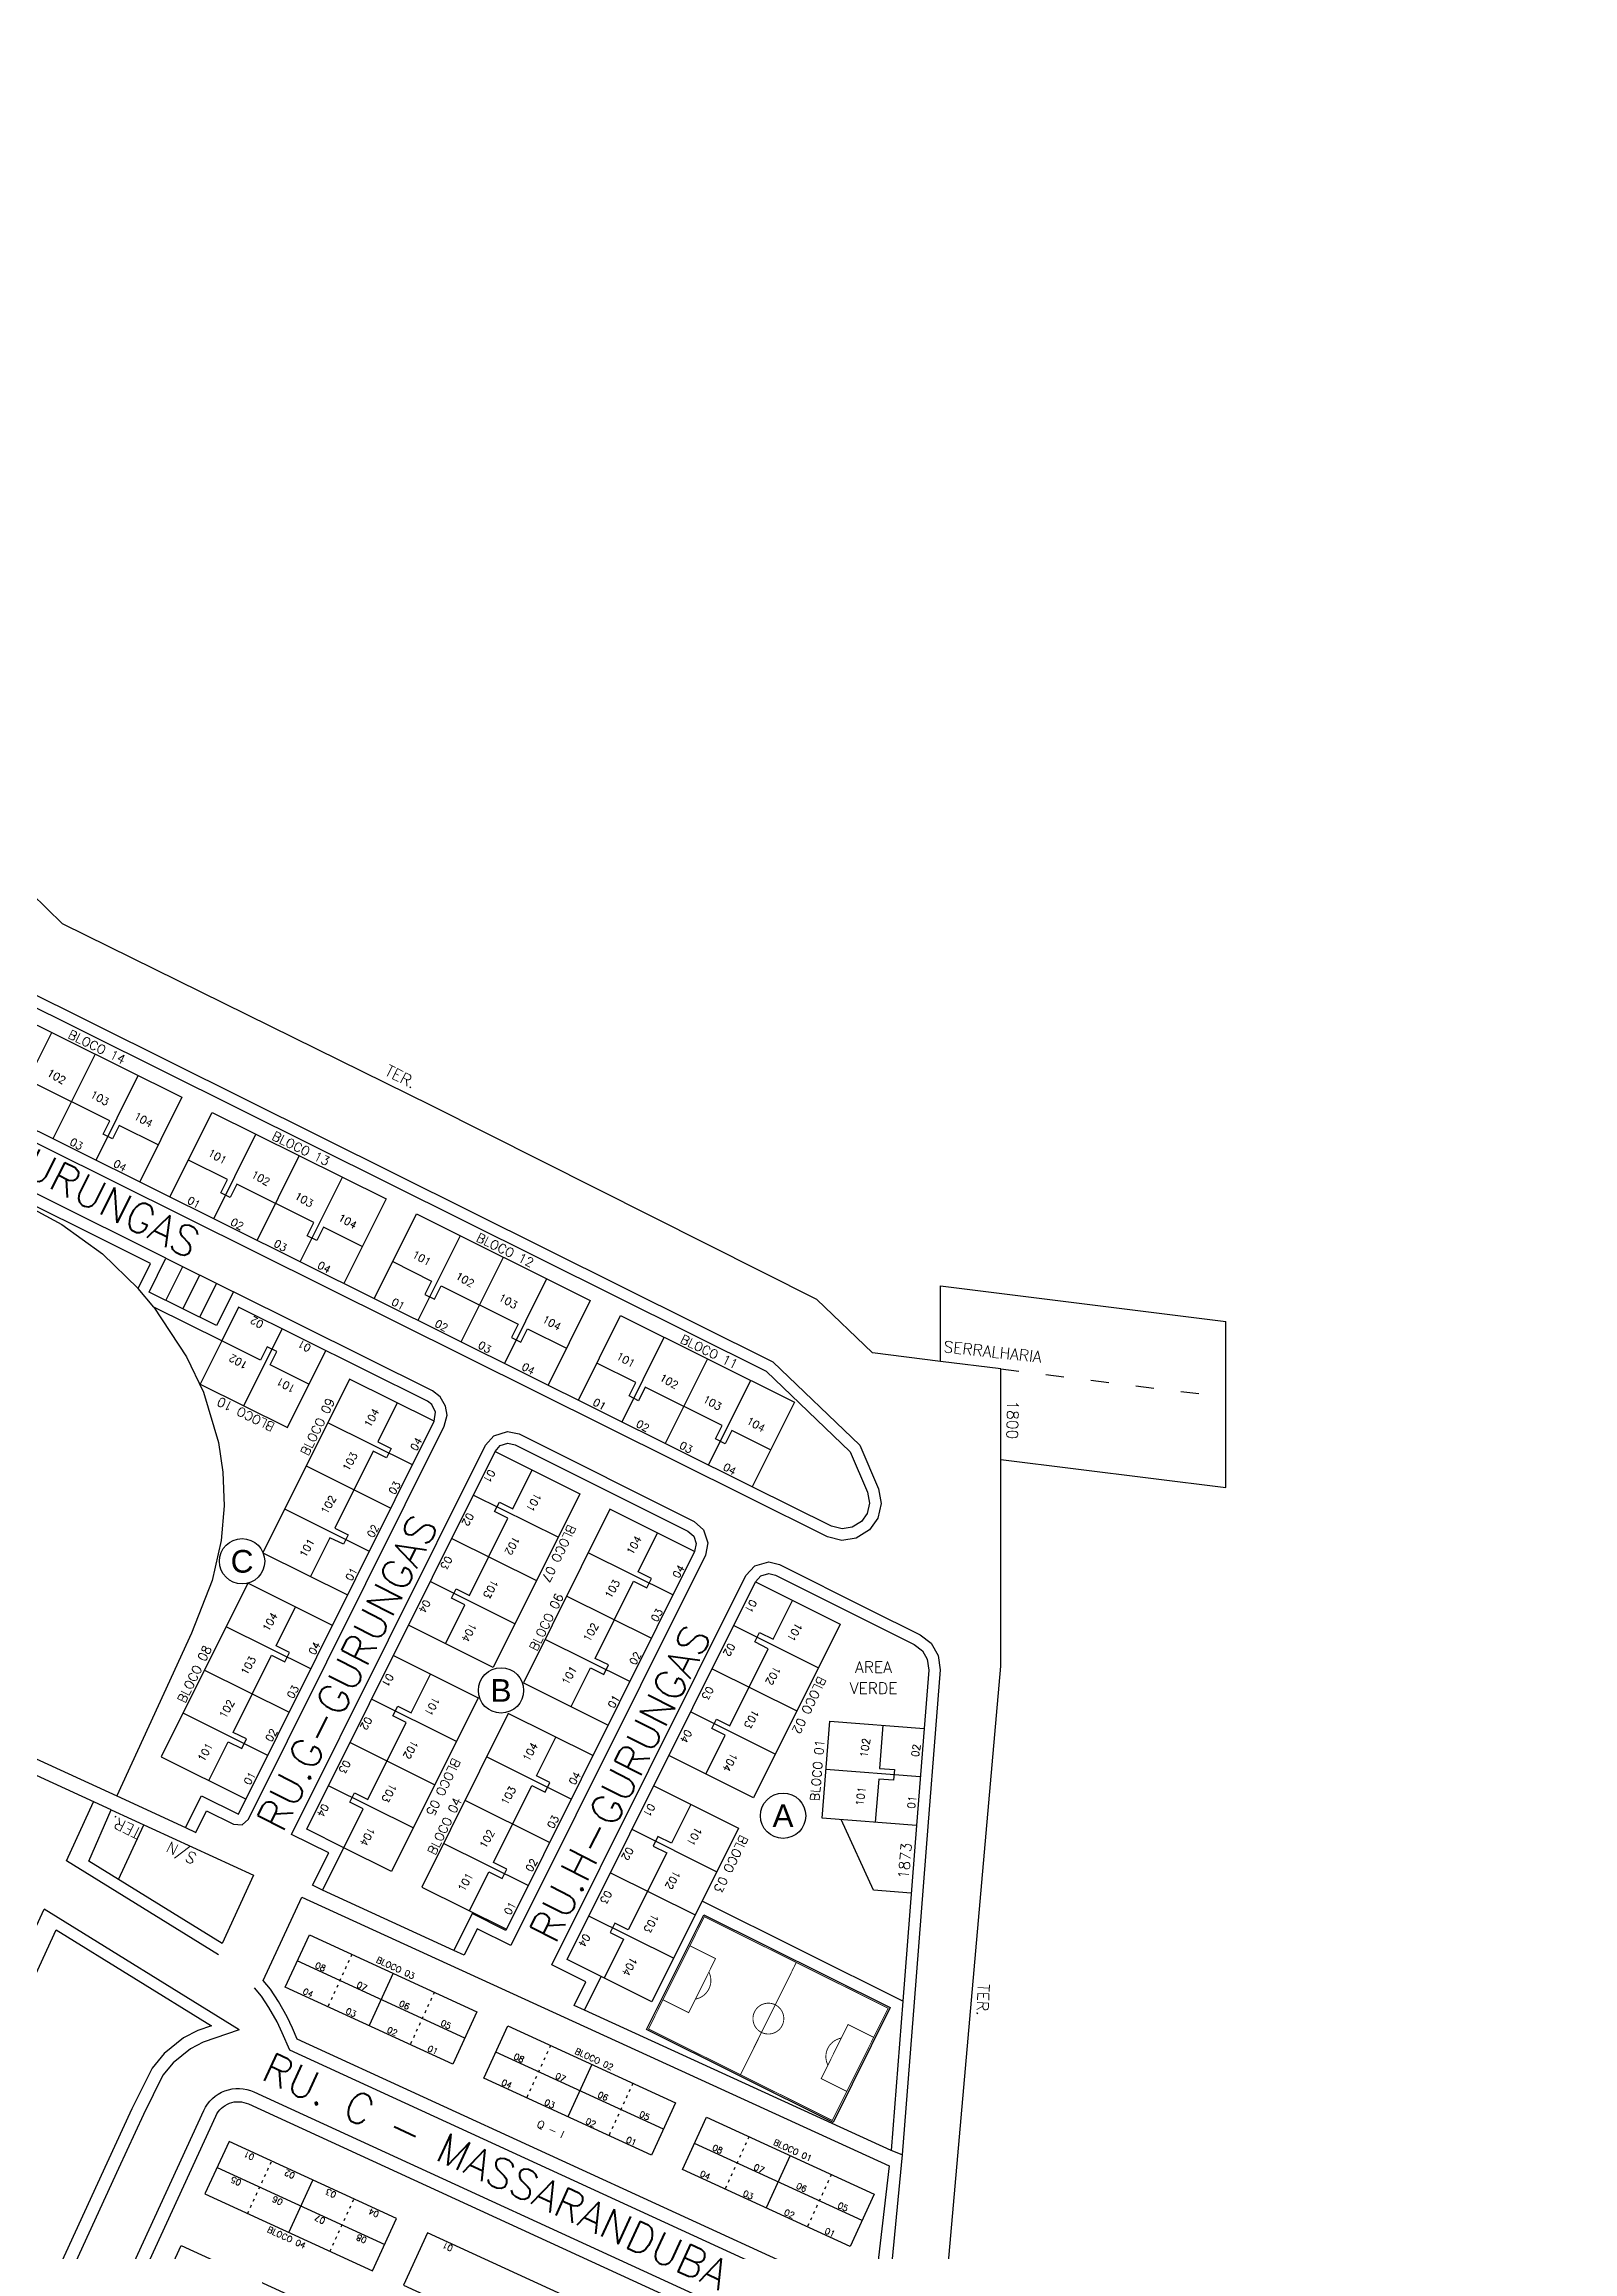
# Model space of a CAD drawing. Extents: x 714896 to 749292, y 8417558 to 8447149.
# Drawn here: x 739250.3 to 739452.7, y 8429594.1 to 8429886.4 of the extents above; entities that cross this region are included whole.
import ezdxf
from ezdxf.enums import TextEntityAlignment as Align

# ---------------------------------------------------------------- set-up
doc = ezdxf.new("R2010")
doc.units = 0
doc.header["$MEASUREMENT"] = 0
doc.linetypes.add('ACAD_ISO03W100', pattern=[30, 12, -18])
for name, color, linetype in [('LOTE', 7, 'CONTINUOUS'), ('NUM-PORTA', 7, 'CONTINUOUS'), ('QUADRA', 6, 'CONTINUOUS'), ('REFERENCIA', 7, 'CONTINUOUS'), ('TEXTO', 7, 'CONTINUOUS'), ('TEXTODERUA', 3, 'CONTINUOUS')]:
    doc.layers.add(name, color=color, linetype=linetype)
doc.styles.add('ARIAL', font='ARIAL.TTF')
doc.styles.add('ROMANS', font='ROMANS.SHX', dxfattribs={"height": 1.5})

msp = doc.modelspace()

# ---------------------------------------------------------------- linework, layer by layer
at = {"layer": 'LOTE', "color": 7}
for p, q in [((739369, 8429722), (739406.77, 8429717.28)), ((739377, 8429699), (739406.77, 8429695.28))]:
    msp.add_line(p, q, dxfattribs=at)
at = {"layer": 'LOTE', "color": 7, "linetype": 'ACAD_ISO03W100', "ltscale": 0.2}
msp.add_line((739377, 8429711), (739406.77, 8429707.28), dxfattribs=at)
at = {"layer": 'LOTE', "color": 7, "elevation": 524.97}
for points in [[(739239.93, 8429747.21), (739245.52, 8429758.43), (739268.53, 8429746.98), (739262.94, 8429735.76)], [(739245.71, 8429744.34), (739251.29, 8429755.55)], [(739265.38, 8429740.67), (739260.24, 8429743.23), (739259.35, 8429741.45), (739258.1, 8429742.08), (739258.98, 8429743.85), (739248.78, 8429748.93), (739247.9, 8429747.16), (739246.64, 8429747.78), (739247.52, 8429749.55), (739242.38, 8429752.11)], [(739257.02, 8429752.7), (739251.44, 8429741.48)], [(739257.17, 8429738.63), (739262.75, 8429749.85)], [(739266.92, 8429733.78), (739272.55, 8429744.97), (739295.56, 8429733.52), (739289.98, 8429722.31)], [(739272.75, 8429730.88), (739278.33, 8429742.1)], [(739292.42, 8429727.21), (739287.27, 8429729.77), (739286.39, 8429728), (739285.14, 8429728.62), (739286.02, 8429730.4), (739275.81, 8429735.48), (739274.93, 8429733.7), (739273.68, 8429734.33), (739274.56, 8429736.1), (739269.41, 8429738.66)], [(739284.06, 8429739.25), (739278.48, 8429728.03)], [(739284.21, 8429725.18), (739289.79, 8429736.4)], [(739294.01, 8429720.3), (739299.59, 8429731.52), (739322.6, 8429720.07), (739317.02, 8429708.85)], [(739305.37, 8429728.64), (739299.78, 8429717.43)], [(739296.45, 8429725.21), (739301.6, 8429722.64), (739300.72, 8429720.87), (739301.97, 8429720.25), (739302.85, 8429722.02), (739313.06, 8429716.94), (739312.18, 8429715.17), (739313.43, 8429714.55), (739314.31, 8429716.32), (739319.46, 8429713.76)], [(739305.51, 8429714.58), (739311.1, 8429725.79)], [(739316.83, 8429722.94), (739311.24, 8429711.72)], [(739276.73, 8429706.12), (739281.81, 8429716.32)], [(739321.05, 8429706.85), (739326.63, 8429718.06), (739349.64, 8429706.61), (739344.06, 8429695.4)], [(739273.81, 8429714.72), (739270.96, 8429708.99), (739282.5, 8429703.24)], [(739285.35, 8429708.97), (739280.21, 8429711.53), (739281.09, 8429713.3), (739279.84, 8429713.93), (739278.95, 8429712.15), (739273.81, 8429714.72)], [(739282.5, 8429703.24), (739287.58, 8429713.45)], [(739326.82, 8429703.97), (739332.4, 8429715.19)], [(739338.13, 8429712.34), (739332.55, 8429701.12)], [(739346.5, 8429700.3), (739341.35, 8429702.86), (739340.47, 8429701.09), (739339.21, 8429701.72), (739340.1, 8429703.49), (739329.89, 8429708.57), (739329.01, 8429706.79), (739327.75, 8429707.42), (739328.64, 8429709.19), (739323.49, 8429711.75)], [(739338.28, 8429698.27), (739343.86, 8429709.49)], [(739306.01, 8429622.39), (739283.81, 8429632.59)], [(739296.51, 8429630.97), (739293.32, 8429624.04)], [(739332.31, 8429610.31), (739310.1, 8429620.51)], [(739322.8, 8429618.9), (739319.62, 8429611.96)], [(739358.6, 8429598.24), (739336.4, 8429608.44)], [(739273.18, 8429605.22), (739295.39, 8429595.03)], [(739349.1, 8429606.83), (739345.91, 8429599.89)], [(739282.69, 8429596.64), (739285.87, 8429603.58)]]:
    msp.add_lwpolyline(points, dxfattribs=at)
at = {"layer": 'LOTE', "elevation": 524.97}
for points in [[(739275.36, 8429721.2), (739275.36, 8429721.2), (739273.13, 8429716.73), (739264.18, 8429721.18), (739266.41, 8429725.66)], [(739266.42, 8429720.07), (739268.64, 8429724.55)], [(739264.83, 8429719.18), (739262.74, 8429721.67)], [(739270.88, 8429723.43), (739268.65, 8429718.96)], [(739270.89, 8429717.84), (739273.12, 8429722.32)], [(739301.94, 8429704.07), (739290.72, 8429709.65), (739279.26, 8429686.65), (739290.48, 8429681.06)], [(739297.03, 8429706.51), (739294.47, 8429701.36), (739296.24, 8429700.48), (739295.62, 8429699.23), (739293.85, 8429700.11), (739288.77, 8429689.9), (739290.54, 8429689.02), (739289.92, 8429687.77), (739288.14, 8429688.65), (739285.58, 8429683.5)], [(739299.06, 8429698.29), (739287.85, 8429703.88)], [(739285, 8429698.15), (739296.21, 8429692.56)], [(739310, 8429700.06), (739321.21, 8429694.47), (739309.75, 8429671.47), (739298.54, 8429677.06)], [(739303.44, 8429674.61), (739306.01, 8429679.76), (739304.23, 8429680.64), (739304.86, 8429681.89), (739306.63, 8429681.01), (739311.71, 8429691.22), (739309.94, 8429692.1), (739310.57, 8429693.35), (739312.34, 8429692.47), (739314.9, 8429697.62)], [(739293.36, 8429686.83), (739282.14, 8429692.42)], [(739318.34, 8429688.7), (739307.12, 8429694.29)], [(739336.43, 8429686.83), (739325.21, 8429692.42), (739313.76, 8429669.41), (739324.97, 8429663.83)], [(739179.92, 8429691.15), (739259.91, 8429654.46)], [(739320.08, 8429666.27), (739322.64, 8429671.41), (739324.41, 8429670.53), (739325.03, 8429671.79), (739323.26, 8429672.67), (739328.34, 8429682.87), (739330.11, 8429681.99), (739330.74, 8429683.24), (739328.96, 8429684.13), (739331.53, 8429689.27)], [(739304.27, 8429688.56), (739315.48, 8429682.97)], [(739333.56, 8429681.06), (739322.34, 8429686.64)], [(739288.47, 8429677.04), (739277.26, 8429682.62), (739265.8, 8429659.62), (739277.02, 8429654.03)], [(739312.63, 8429677.24), (739301.41, 8429682.83)], [(739319.49, 8429680.91), (739330.71, 8429675.33)], [(739344.48, 8429682.8), (739355.69, 8429677.21), (739344.24, 8429654.21), (739333.01, 8429659.79)], [(739337.91, 8429657.35), (739340.48, 8429662.5), (739338.71, 8429663.38), (739339.33, 8429664.63), (739341.1, 8429663.75), (739346.19, 8429673.95), (739344.42, 8429674.84), (739345.04, 8429676.09), (739346.82, 8429675.21), (739349.38, 8429680.35)], [(739272.11, 8429656.47), (739274.67, 8429661.62), (739276.45, 8429660.74), (739277.07, 8429661.99), (739275.3, 8429662.87), (739280.38, 8429673.08), (739282.15, 8429672.2), (739282.78, 8429673.45), (739281, 8429674.33), (739283.57, 8429679.48)], [(739285.6, 8429671.26), (739274.38, 8429676.85)], [(739327.86, 8429669.6), (739316.64, 8429675.18)], [(739352.81, 8429671.43), (739341.6, 8429677.02)], [(739296.54, 8429673.03), (739307.75, 8429667.44), (739296.29, 8429644.44), (739289.98, 8429647.58)], [(739271.53, 8429671.12), (739282.74, 8429665.53)], [(739289.98, 8429647.58), (739292.54, 8429652.73), (739290.77, 8429653.61), (739291.4, 8429654.86), (739293.17, 8429653.98), (739298.25, 8429664.18), (739296.48, 8429665.07), (739297.11, 8429666.32), (739298.88, 8429665.44), (739301.44, 8429670.58)], [(739338.74, 8429671.3), (739349.96, 8429665.71)], [(739304.88, 8429661.67), (739293.66, 8429667.26)], [(739347.1, 8429659.98), (739335.89, 8429665.57)], [(739279.89, 8429659.8), (739268.68, 8429665.39)], [(739322.97, 8429659.8), (739311.75, 8429665.38), (739300.29, 8429642.38), (739311.51, 8429636.8)], [(739365.82, 8429650.53), (739353.33, 8429651.51), (739354.34, 8429664.37), (739366.83, 8429663.39)], [(739361.37, 8429663.82), (739360.92, 8429658.09), (739362.89, 8429657.93), (739362.78, 8429656.54), (739360.81, 8429656.69), (739360.36, 8429650.96)], [(739290.81, 8429661.53), (739302.02, 8429655.94)], [(739306.6, 8429639.24), (739309.17, 8429644.39), (739310.94, 8429643.5), (739311.56, 8429644.76), (739309.79, 8429645.64), (739314.87, 8429655.84), (739316.65, 8429654.96), (739317.27, 8429656.21), (739315.5, 8429657.1), (739318.06, 8429662.24)], [(739320.09, 8429654.03), (739308.88, 8429659.61)], [(739366.32, 8429656.96), (739353.83, 8429657.94)], [(739299.17, 8429650.21), (739287.95, 8429655.8)], [(739306.02, 8429653.89), (739317.24, 8429648.3)], [(739331.01, 8429655.77), (739342.23, 8429650.18), (739330.76, 8429627.18), (739324.05, 8429630.52)], [(739335.92, 8429653.32), (739333.35, 8429648.18), (739331.58, 8429649.06), (739330.96, 8429647.81), (739332.73, 8429646.92), (739327.64, 8429636.72), (739325.87, 8429637.61), (739325.25, 8429636.35), (739327.02, 8429635.47), (739324.45, 8429630.32)], [(739360.13, 8429641.95), (739355.85, 8429651.31)], [(739314.39, 8429642.57), (739303.17, 8429648.16)], [(739339.35, 8429644.41), (739328.14, 8429650)], [(739325.28, 8429644.27), (739336.49, 8429638.68)], [(739364, 8429627.27), (739337.41, 8429640.51)], [(739365.12, 8429641.56), (739360.13, 8429641.95)], [(739333.64, 8429632.95), (739322.43, 8429638.54)]]:
    msp.add_lwpolyline(points, dxfattribs=at)
at = {"layer": 'LOTE', "color": 7}
for points in [[(739369, 8429712), (739369, 8429722)], [(739406.77, 8429695.28), (739406.77, 8429717.28)]]:
    msp.add_lwpolyline(points, dxfattribs=at)
at = {"layer": 'LOTE', "color": 7, "ltscale": 0.2, "elevation": 524.97}
msp.add_lwpolyline([(739260.14, 8429643.36), (739263.48, 8429650.63)], dxfattribs=at)
at = {"layer": 'LOTE', "color": 7, "elevation": 524.97}
for points in [[(739282.22, 8429629.13), (739285.41, 8429636.07), (739307.61, 8429625.87), (739304.43, 8429618.94)], [(739308.51, 8429617.06), (739311.7, 8429624), (739333.91, 8429613.8), (739330.72, 8429606.86)], [(739334.81, 8429604.98), (739338, 8429611.92), (739360.2, 8429601.73), (739357.02, 8429594.79)], [(739293.79, 8429591.54), (739296.97, 8429598.48), (739274.77, 8429608.68), (739271.58, 8429601.74)], [(739320.08, 8429579.47), (739323.27, 8429586.41), (739301.06, 8429596.6), (739297.88, 8429589.66)], [(739265.25, 8429587.96), (739268.44, 8429594.89), (739290.64, 8429584.7), (739287.46, 8429577.76)]]:
    msp.add_lwpolyline(points, close=True, dxfattribs=at)
at = {"layer": 'LOTE', "color": 7, "linetype": 'ACAD_ISO03W100', "ltscale": 0.03, "elevation": 524.97}
for points in [[(739291.05, 8429633.48), (739287.87, 8429626.54)], [(739301.96, 8429628.47), (739298.77, 8429621.53)], [(739317.35, 8429621.4), (739314.16, 8429614.46)], [(739328.25, 8429616.4), (739325.07, 8429609.46)], [(739343.64, 8429609.33), (739340.46, 8429602.39)], [(739277.23, 8429599.14), (739280.42, 8429606.08)], [(739354.55, 8429604.32), (739351.36, 8429597.38)], [(739288.14, 8429594.13), (739291.32, 8429601.07)]]:
    msp.add_lwpolyline(points, dxfattribs=at)
at = {"layer": 'QUADRA'}
msp.add_lwpolyline([(739452.74, 8429237.81), (739423.58, 8429300.7), (739410.63, 8429335.36), (739361.13, 8429491.18), (739377, 8429671.62), (739377, 8429699), (739377, 8429711), (739369, 8429712), (739360, 8429713.13), (739352.63, 8429720.2), (739301.65, 8429745.85), (739252.71, 8429769.94), (739231.92, 8429790.25), (739195.27, 8429886.44)], dxfattribs=at)
at = {"layer": 'QUADRA', "elevation": 524.97}
for points in [[(739245.98, 8429760.43), (739345.92, 8429710.7), (739357.05, 8429700.01), (739359.32, 8429694.68), (739359.6, 8429693.21), (739359.29, 8429691.87), (739358.54, 8429690.8), (739357.29, 8429690.02), (739355.98, 8429689.81), (739354.54, 8429690.18), (739344.06, 8429695.4), (739204.76, 8429764.71)], [(739247.31, 8429732.99), (739252.64, 8429730.13), (739258.01, 8429726.24), (739262.74, 8429721.67), (739264.39, 8429724.98), (739217.36, 8429748.39)]]:
    msp.add_lwpolyline(points, dxfattribs=at)
for points in [[(739259.91, 8429654.46), (739269.02, 8429650.28), (739269.02, 8429650.28), (739271.11, 8429654.48), (739276.02, 8429652.04), (739301.94, 8429704.07), (739302.12, 8429705.28), (739301.64, 8429706.29), (739301.04, 8429706.75), (739276.03, 8429719.19), (739273.81, 8429714.72), (739264.83, 8429719.18), (739264.83, 8429719.18), (739269.14, 8429712.61), (739271.41, 8429707.9), (739273.39, 8429701.24), (739273.96, 8429697.32), (739274.11, 8429692.87), (739273.72, 8429688.29), (739272.55, 8429682.99), (739269.8, 8429676.02), (739266.12, 8429668), (739259.91, 8429654.46)], [(739285.08, 8429650.03), (739310, 8429700.06), (739310.68, 8429700.84), (739311.71, 8429701.17), (739312.68, 8429700.96), (739335.54, 8429689.51), (739336.31, 8429688.83), (739336.64, 8429687.86), (739336.43, 8429686.83), (739311.43, 8429636.64), (739306.95, 8429638.86), (739304.53, 8429633.99), (739287.17, 8429641.95), (739289.98, 8429647.58)], [(739319.55, 8429632.77), (739344.48, 8429682.8), (739345.21, 8429683.61), (739346.28, 8429683.91), (739347.16, 8429683.69), (739358.81, 8429677.86), (739365.51, 8429674.51), (739366.59, 8429673.67), (739367.24, 8429672.55), (739367.43, 8429671.11), (739366.83, 8429663.39), (739365.82, 8429650.53), (739364, 8429627.27), (739362.45, 8429607.49), (739321.83, 8429626.06), (739324.05, 8429630.52), (739319.55, 8429632.77)], [(739273.86, 8429634.89), (739256.19, 8429645.81), (739259.17, 8429652.59), (739278.03, 8429643.97), (739273.86, 8429634.89)], [(739279.31, 8429629.99), (739284.39, 8429641.05), (739362.21, 8429605.47), (739358.73, 8429575.49), (739358.44, 8429575.5), (739358.65, 8429577.75), (739358.7, 8429579.53), (739358.43, 8429581.77), (739357.83, 8429583.88), (739356.67, 8429586.23), (739355.35, 8429588.03), (739354.08, 8429589.32), (739352.05, 8429590.81), (739350.7, 8429591.53), (739283.81, 8429622.24), (739283.16, 8429623.69), (739282.49, 8429625.2), (739281.34, 8429627.24), (739280.26, 8429628.84)]]:
    msp.add_lwpolyline(points, close=True, dxfattribs=at)
msp.add_lwpolyline([(739272.43, 8429624.01), (739270.65, 8429623.39), (739268.74, 8429622.4), (739266.17, 8429620.34), (739264.57, 8429618.39), (739261.9, 8429613.02), (739258.6, 8429605.83), (739140.59, 8429348.81, 0.414214), (739147.34, 8429330.58), (739145.26, 8429331.76), (739130.2, 8429342.94), (739125.99, 8429362.56), (739162.2, 8429441.41), (739210.81, 8429547.27), (739251.88, 8429636.71)], format="xyb", close=True, dxfattribs=at)
at = {"layer": 'QUADRA', "color": 6, "elevation": 524.97}
msp.add_lwpolyline([(739348.2, 8429578.73), (739345.48, 8429549.72, -0.516733), (739340.88, 8429547.07), (739263.14, 8429582.76, -0.414214), (739261.55, 8429587.07), (739273.02, 8429612.06, -0.414214), (739277.33, 8429613.66), (739346.32, 8429581.98, -0.318623)], format="xyb", close=True, dxfattribs=at)
at = {"layer": 'REFERENCIA', "color": 24, "elevation": 524.97}
for points in [[(739246.86, 8429761.67), (739346.79, 8429711.94), (739358.31, 8429700.88), (739360.77, 8429695.12), (739361.13, 8429693.18), (739360.69, 8429691.25), (739359.6, 8429689.69), (739357.83, 8429688.58), (739355.91, 8429688.28), (739354.02, 8429688.76), (739343.39, 8429694.05), (739203.99, 8429763.42)], [(739266.41, 8429725.66), (739217.56, 8429749.97), (739214.91, 8429750.78), (739211.98, 8429750.67), (739169.74, 8429741.56), (739168.52, 8429741.04), (739167.58, 8429740.1), (739167.03, 8429738.76), (739167.06, 8429737.38), (739170.33, 8429722.48), (739170.88, 8429721.23), (739173.36, 8429718.65), (739174.59, 8429716.39), (739175.17, 8429713.89), (739175.02, 8429711.16), (739174.34, 8429709.06), (739168.53, 8429696.37), (739169.89, 8429695.74)], [(739266.41, 8429725.66), (739275.36, 8429721.2)], [(739269.02, 8429650.28), (739270.37, 8429649.61), (739271.79, 8429652.47), (739275.35, 8429650.69), (739276.53, 8429650.62), (739277.36, 8429651.37), (739303.28, 8429703.4), (739303.65, 8429704.86), (739303.46, 8429706.08), (739302.74, 8429707.31), (739301.71, 8429708.09), (739275.36, 8429721.2)], [(739287.17, 8429641.95), (739285.83, 8429642.62), (739287.97, 8429646.91), (739283.06, 8429649.35), (739308.74, 8429700.91), (739309.83, 8429702.14), (739311.63, 8429702.72), (739313.18, 8429702.38), (739336.39, 8429690.77), (739337.61, 8429689.68), (739338.19, 8429687.95), (739337.86, 8429686.34), (739312.1, 8429634.63), (739307.63, 8429636.85), (739305.89, 8429633.37), (739304.53, 8429633.99)], [(739259.17, 8429652.59), (739169.55, 8429693.8), (739168.85, 8429694.34), (739168.41, 8429695.28), (739168.53, 8429696.37)], [(739321.83, 8429626.06), (739320.46, 8429626.68), (739322.04, 8429629.85), (739317.54, 8429632.09), (739343.23, 8429683.65), (739344.4, 8429684.93), (739346.25, 8429685.46), (739347.68, 8429685.11), (739359.48, 8429679.2), (739366.31, 8429675.78), (739367.74, 8429674.67), (739368.69, 8429673.04), (739368.94, 8429671.15), (739368.32, 8429663.27), (739367.31, 8429650.41), (739365.49, 8429627.15), (739363.91, 8429606.92), (739362.45, 8429607.49)], [(739253.24, 8429645.87), (739256.83, 8429653.66)], [(739273.39, 8429633.41), (739253.24, 8429645.87)], [(739113.71, 8429333.8), (739113.15, 8429337.41), (739113.29, 8429340.04), (739114.5, 8429344.16), (739208.71, 8429549.21), (739250.29, 8429639.46)], [(739276.13, 8429623.49), (739250.29, 8429639.46)], [(739363.91, 8429606.92), (739363.91, 8429606.92), (739352.67, 8429489.89), (739400.56, 8429338.12), (739402.66, 8429332.38), (739403.89, 8429329.58)]]:
    msp.add_lwpolyline(points, dxfattribs=at)
at = {"layer": 'REFERENCIA', "color": 3, "elevation": 524.97}
msp.add_lwpolyline([(739354.76, 8429611.2), (739330.06, 8429623.5), (739337.63, 8429638.72), (739362.34, 8429626.42)], close=True, dxfattribs=at)
at = {"layer": 'REFERENCIA', "color": 3, "const_width": 0.117, "elevation": 524.97}
msp.add_lwpolyline([(739354.67, 8429611.47), (739330.32, 8429623.59), (739337.72, 8429638.45), (739362.07, 8429626.33)], close=True, dxfattribs=at)
for points in [[(739335.81, 8429634.6), (739339.21, 8429632.91), (739335.64, 8429625.74), (739332.24, 8429627.44)], [(739342.5, 8429617.53), (739349.9, 8429632.39)], [(739342.86, 8429618.24), (739349.54, 8429631.67)], [(739360.16, 8429622.48), (739356.75, 8429624.17), (739353.19, 8429617.01), (739356.59, 8429615.32)]]:
    msp.add_lwpolyline(points, dxfattribs=at)
for points in [[(739338.32, 8429631.12, -0.5), (739336.53, 8429627.54)], [(739347.11, 8429626.79, 1), (739345.29, 8429623.13, 1)], [(739345.29, 8429623.13, 1), (739347.11, 8429626.79, 1)], [(739355.86, 8429622.38, 0.5), (739354.08, 8429618.8)]]:
    msp.add_lwpolyline(points, format="xyb", dxfattribs=at)
at = {"layer": 'REFERENCIA', "color": 24, "elevation": 524.97}
for points in [[(739356.91, 8429577.91, 0.318623), (739349.97, 8429589.94), (739282.83, 8429620.76), (739281.79, 8429623.07), (739281.14, 8429624.52), (739280.06, 8429626.45), (739279.05, 8429627.94), (739278.15, 8429629.05)], [(739276.13, 8429623.49), (739271.33, 8429621.83), (739269.67, 8429620.97), (739267.37, 8429619.12), (739266.01, 8429617.46), (739263.44, 8429612.28), (739260.15, 8429605.12), (739142.18, 8429348.08, 0.414214), (739148.07, 8429332.17), (739291.62, 8429266.25)]]:
    msp.add_lwpolyline(points, format="xyb", dxfattribs=at)
msp.add_lwpolyline([(739340.15, 8429545.48), (739262.41, 8429581.17, -0.414214), (739259.95, 8429587.8), (739271.43, 8429612.79, -0.414214), (739278.06, 8429615.25), (739347.05, 8429583.57, -0.318623), (739349.94, 8429578.56), (739347.22, 8429549.55, -0.516733)], format="xyb", close=True, dxfattribs=at)
at = {"layer": 'TEXTO', "color": 7, "extrusion": (1.00846e-06, 5.17465e-07, 1)}
for centre in [(739276.5, 8429685.52, 530.08), (739310.79, 8429668.42, 530.08)]:
    msp.add_circle(centre, 3, dxfattribs=at)
at = {"layer": 'TEXTO', "extrusion": (1.00846e-06, 5.17465e-07, 1)}
msp.add_circle((739348.14, 8429651.82, 530.08), 3, dxfattribs=at)

# ---------------------------------------------------------------- texts
at = {"layer": 'NUM-PORTA', "color": 6, "style": 'ROMANS'}
for s, height, rotation, p in [('102', 1, 330.6457, (739250.56, 8429749.91, -19.97)), ('104', 1, 330.6457, (739262.07, 8429744.19, -19.97)), ('102', 1, 330.6457, (739277.6, 8429736.46, -19.97)), ('104', 1, 330.6457, (739289.11, 8429730.74, -19.97)), ('102', 1, 330.6457, (739304.64, 8429723.01, -19.97)), ('104', 1, 330.6457, (739316.14, 8429717.28, -19.97)), ('102', 1, 150.693, (739277.38, 8429711.77, -544.94)), ('102', 1, 330.6457, (739331.68, 8429709.55, -19.97)), ('104', 1, 60.6457, (739293.47, 8429703.15, -544.94)), ('104', 1, 330.6457, (739343.18, 8429703.83, -19.97)), ('102', 1, 60.6457, (739287.75, 8429691.64, -544.94)), ('102', 1, 240.6457, (739312.48, 8429688.96, -544.94)), ('104', 1, 60.6457, (739328.21, 8429686.28, -544.94)), ('104', 1, 60.6457, (739280, 8429676.12, -544.94)), ('102', 1, 60.6457, (739322.49, 8429674.77, -544.94)), ('104', 1, 240.6457, (739306.76, 8429677.46, -544.94)), ('102', 1, 240.6457, (739347.03, 8429671.72, -544.94)), ('102', 1, 60.6457, (739274.28, 8429664.61, -544.94)), ('102', 1, 240.6457, (739299.03, 8429661.93, -544.94)), ('104', 1, 60.6457, (739314.46, 8429658.9, -19.97)), ('104', 1, 240.6457, (739341.32, 8429660.27, -544.94)), ('102', 1, 82.03, (739359.32, 8429659.48, -544.94)), ('104', 1, 240.6457, (739293.3, 8429650.43, -544.94)), ('102', 1, 60.6457, (739308.74, 8429647.4, -19.97)), ('102', 1, 240.6457, (739333.74, 8429644.67, -544.94)), ('08', 0.8, 335.1927, (739286.09, 8429631.75, 485.69)), ('104', 1, 240.6457, (739328.03, 8429633.22, -544.94)), ('06', 0.8, 335.1927, (739297.21, 8429626.68, 485.69)), ('08', 0.8, 335.1927, (739312.39, 8429619.67, 485.69)), ('06', 0.8, 335.1927, (739323.51, 8429614.6, 485.69)), ('08', 0.8, 335.1927, (739338.68, 8429607.6, 485.69)), ('06', 0.8, 155.1927, (739281.98, 8429600.93, 485.69)), ('06', 0.8, 335.1927, (739349.8, 8429602.53, 485.69)), ('08', 0.8, 155.1927, (739293.1, 8429595.87, 485.69))]:
    msp.add_text(s, height=height, rotation=rotation, dxfattribs=at).set_placement(p)
at = {"layer": 'NUM-PORTA', "color": 5, "style": 'ROMANS'}
for s, height, rotation, p in [('103', 1, 330.6457, (739256.29, 8429747.06, -19.97)), ('101', 1, 330.6457, (739271.87, 8429739.31, -19.97)), ('103', 1, 330.6457, (739283.33, 8429733.61, -19.97)), ('101', 1, 330.6457, (739298.91, 8429725.86, -19.97)), ('103', 1, 330.6457, (739310.37, 8429720.15, -19.97)), ('101', 1, 330.6457, (739325.95, 8429712.4, -19.97)), ('101', 1, 150.693, (739283.68, 8429708.64, -544.94)), ('103', 1, 330.6457, (739337.41, 8429706.7, -19.97)), ('103', 1, 60.6457, (739290.6, 8429697.37, -544.94)), ('101', 1, 240.6457, (739315.34, 8429694.69, -544.94)), ('101', 1, 60.6457, (739284.9, 8429685.91, -544.94)), ('103', 1, 240.6457, (739309.63, 8429683.23, -544.94)), ('103', 1, 60.6457, (739325.34, 8429680.5, -544.94)), ('101', 1, 240.6457, (739349.91, 8429677.5, -544.94)), ('103', 1, 60.6457, (739277.13, 8429670.34, -544.94)), ('101', 1, 60.6457, (739319.64, 8429669.04, -544.94)), ('101', 1, 240.6457, (739301.88, 8429667.66, -544.94)), ('103', 1, 240.6457, (739344.18, 8429665.99, -544.94)), ('101', 1, 60.6457, (739271.43, 8429658.88, -544.94)), ('103', 1, 240.6457, (739296.18, 8429656.2, -544.94)), ('103', 1, 60.6457, (739311.59, 8429653.12, -19.97)), ('101', 1, 82.03, (739358.74, 8429653.05, -544.94)), ('101', 1, 240.6457, (739336.61, 8429650.44, -544.94)), ('101', 1, 60.6457, (739305.89, 8429641.67, -19.97)), ('103', 1, 240.6457, (739330.88, 8429638.95, -544.94)), ('07', 0.8, 335.1927, (739291.59, 8429629.17, 466.6)), ('05', 0.8, 335.1927, (739302.71, 8429624.11, 466.6)), ('07', 0.8, 335.1927, (739317.89, 8429617.1, 466.6)), ('05', 0.8, 335.1927, (739329.01, 8429612.03, 466.6)), ('07', 0.8, 335.1927, (739344.18, 8429605.03, 466.6)), ('05', 0.8, 155.1927, (739276.48, 8429603.51, 466.6)), ('07', 0.8, 155.1927, (739287.6, 8429598.44, 466.6)), ('05', 0.8, 335.1927, (739355.3, 8429599.96, 466.6))]:
    msp.add_text(s, height=height, rotation=rotation, dxfattribs=at).set_placement(p)
at = {"layer": 'NUM-PORTA', "color": 2, "style": 'ROMANS'}
for s, height, rotation, p in [('03', 1, 330.6457, (739253.57, 8429740.77, -19.97)), ('01', 1, 330.6457, (739269.14, 8429733.02, -19.97)), ('03', 1, 330.6457, (739280.6, 8429727.32, -19.97)), ('01', 1, 330.6457, (739296.18, 8429719.57, -19.97)), ('01', 1, 150.693, (739285.74, 8429714.05, -544.94)), ('03', 1, 330.6457, (739307.64, 8429713.86, -19.97)), ('01', 1, 330.6457, (739322.85, 8429706.3, -19.97)), ('03', 1, 330.6457, (739334.31, 8429700.59, -19.97)), ('03', 1, 60.6457, (739296.71, 8429694.27, -544.94)), ('01', 1, 240.6457, (739309.23, 8429697.79, -544.94)), ('03', 1, 240.6457, (739303.53, 8429686.33, -544.94)), ('01', 1, 60.6457, (739291, 8429682.82, -544.94)), ('01', 1, 240.6457, (739343.87, 8429680.57, -544.94)), ('03', 1, 60.6457, (739331.45, 8429677.41, -544.94)), ('03', 1, 60.6457, (739283.24, 8429667.24, -544.94)), ('01', 1, 240.6457, (739295.77, 8429670.76, -544.94)), ('03', 1, 240.6457, (739338.14, 8429669.07, -544.94)), ('01', 1, 60.6457, (739325.74, 8429665.95, -544.94)), ('01', 1, 60.6457, (739277.53, 8429655.79, -544.94)), ('03', 1, 240.6457, (739290.07, 8429659.3, -544.94)), ('01', 1, 82.03, (739365.58, 8429652.7, -544.94)), ('03', 1, 60.6457, (739317.7, 8429650.03, -19.97)), ('01', 1, 240.6457, (739330.41, 8429653.54, -544.94)), ('01', 1, 60.6457, (739312, 8429638.57, -19.97)), ('03', 1, 240.6457, (739324.68, 8429642.04, -544.94)), ('03', 0.8, 335.1927, (739290.15, 8429625.69, 485.69)), ('01', 0.8, 335.1927, (739300.97, 8429620.72, 485.69)), ('03', 0.8, 335.1927, (739316.45, 8429613.61, 485.69)), ('01', 0.8, 155.1927, (739278.22, 8429606.89, 485.69)), ('01', 0.8, 335.1927, (739327.27, 8429608.65, 485.69)), ('03', 0.8, 155.1927, (739289.06, 8429601.9, 485.69)), ('03', 0.8, 335.1927, (739342.74, 8429601.54, 485.69)), ('01', 0.8, 335.1927, (739353.56, 8429596.57, 485.69)), ('01', 0.8, 155.1927, (739304.52, 8429594.82, 485.69))]:
    msp.add_text(s, height=height, rotation=rotation, dxfattribs=at).set_placement(p)
at = {"layer": 'NUM-PORTA', "color": 3, "style": 'ROMANS'}
for s, height, rotation, p in [('04', 1, 330.6457, (739259.34, 8429737.9, -19.97)), ('02', 1, 330.6457, (739274.87, 8429730.17, -19.97)), ('04', 1, 330.6457, (739286.38, 8429724.44, -19.97)), ('02', 1, 150.693, (739279.44, 8429717.19, -544.94)), ('02', 1, 330.6457, (739301.91, 8429716.72, -19.97)), ('04', 1, 330.6457, (739313.42, 8429710.99, -19.97)), ('02', 1, 330.6457, (739328.58, 8429703.44, -19.97)), ('04', 1, 60.6457, (739299.58, 8429700.05, -544.94)), ('04', 1, 330.6457, (739340.09, 8429697.72, -19.97)), ('02', 1, 60.6457, (739293.85, 8429688.54, -544.94)), ('02', 1, 240.6457, (739306.38, 8429692.06, -544.94)), ('04', 1, 60.6457, (739334.32, 8429683.18, -544.94)), ('04', 1, 240.6457, (739300.65, 8429680.55, -544.94)), ('04', 1, 60.6457, (739286.11, 8429673.02, -544.94)), ('02', 1, 240.6457, (739340.99, 8429674.8, -544.94)), ('02', 1, 60.6457, (739328.59, 8429671.68, -544.94)), ('02', 1, 60.6457, (739280.39, 8429661.51, -544.94)), ('02', 1, 240.6457, (739292.92, 8429665.03, -544.94)), ('04', 1, 240.6457, (739335.28, 8429663.34, -544.94)), ('02', 1, 82.03, (739366.11, 8429659.55, -544.94)), ('04', 1, 60.6457, (739320.57, 8429655.8, -19.97)), ('04', 1, 240.6457, (739287.19, 8429653.52, -544.94)), ('02', 1, 60.6457, (739314.85, 8429644.3, -19.97)), ('02', 1, 240.6457, (739327.53, 8429647.77, -544.94)), ('04', 1, 240.6457, (739321.82, 8429636.31, -544.94)), ('04', 0.8, 335.1927, (739284.46, 8429628.3, 485.69)), ('02', 0.8, 335.1927, (739295.61, 8429623.19, 485.69)), ('04', 0.8, 335.1927, (739310.76, 8429616.23, 485.69)), ('02', 0.8, 335.1927, (739321.9, 8429611.11, 485.69)), ('02', 0.8, 155.1927, (739283.59, 8429604.43, 485.69)), ('04', 0.8, 335.1927, (739337.05, 8429604.15, 485.69)), ('04', 0.8, 155.1927, (739294.73, 8429599.31, 485.69)), ('02', 0.8, 335.1927, (739348.2, 8429599.04, 485.69))]:
    msp.add_text(s, height=height, rotation=rotation, dxfattribs=at).set_placement(p)
at = {"layer": 'NUM-PORTA', "color": 7, "style": 'ROMANS'}
for s, height, rotation, p in [('SERRALHARIA', 1.5, 353.7985, (739369.34, 8429713.23, -551.77)), ('1800', 1.5, 268.6852, (739377.85, 8429706.84, -551.77)), ('S/N', 1.5, 153.8069, (739270.64, 8429646.68, 513.94)), ('1873', 1.4, 84.8058, (739364.76, 8429643.39, 949.9))]:
    msp.add_text(s, height=height, rotation=rotation, dxfattribs=at).set_placement(p)
at = {"layer": 'TEXTO', "style": 'ROMANS'}
for s, height, rotation, p in [('BLOCO 14', 1.2, 334.0826, (739253.33, 8429754.88, 1010.66)), ('BLOCO 13', 1.2, 334.0826, (739280.36, 8429741.43, 1010.66)), ('BLOCO 12', 1.2, 334.0826, (739307.4, 8429727.98, 1010.66)), ('BLOCO 11', 1.2, 334.0826, (739334.44, 8429714.52, 1010.66)), ('BLOCO 10', 1.2, 154.0826, (739280.93, 8429703.74, 485.69)), ('BLOCO 09', 1.2, 64.0826, (739285.26, 8429699.4, 485.69)), ('BLOCO 07', 1.2, 244.0826, (739319.7, 8429690.51, 485.69)), ('BLOCO 06', 1.2, 64.0826, (739315.55, 8429673.54, 485.69)), ('BLOCO 08', 1.2, 64.0826, (739268.95, 8429666.64, 485.69)), ('BLOCO 02', 1.2, 244.0826, (739352.84, 8429670.41, 485.69)), ('BLOCO 01', 1.2, 85.0999, (739352.92, 8429653.72, 485.69)), ('BLOCO 05', 1.2, 244.0826, (739304.4, 8429659.57, 485.69)), ('BLOCO 04', 1.2, 64.0826, (739302.08, 8429646.52, 485.69)), ('BLOCO 03', 1.2, 244.0826, (739342.5, 8429649.4, 485.69)), ('BLOCO 03', 0.8, 335.1927, (739294.19, 8429632.45, 485.69)), ('BLOCO 02', 0.8, 335.1927, (739320.49, 8429620.37, 485.69)), ('Q - I', 1, 335.1927, (739315.43, 8429610.66, 485.69)), ('BLOCO 01', 0.8, 335.1927, (739346.78, 8429608.3, 485.69)), ('BLOCO 04', 0.8, 335.1927, (739279.75, 8429596.74, 485.69))]:
    msp.add_text(s, height=height, rotation=rotation, dxfattribs=at).set_placement(p)
at = {"layer": 'TEXTO', "color": 7, "style": 'ROMANS'}
for rotation, p in [(332.6872, (739295.27, 8429750.02, -551.77)), (153.8069, (739263.28, 8429650.04, 513.94)), (267.2428, (739373.98, 8429629.58, -551.77))]:
    msp.add_text('TER.', height=1.5, rotation=rotation, dxfattribs=at).set_placement(p)
at = {"layer": 'TEXTO', "color": 7, "extrusion": (1.00846e-06, 5.17465e-07, 1), "style": 'ARIAL'}
for s, p in [('C', (739276.5, 8429685.52)), ('B', (739310.79, 8429668.42))]:
    msp.add_text(s, height=3, dxfattribs=at).set_placement(p, align=Align.MIDDLE)
at = {"layer": 'TEXTO', "style": 'ROMANS'}
for s, p in [('AREA', (739357.68, 8429670.74, 485.69)), ('VERDE', (739356.98, 8429667.95, 485.69))]:
    msp.add_text(s, height=1.5, dxfattribs=at).set_placement(p)
at = {"layer": 'TEXTO', "extrusion": (1.00846e-06, 5.17465e-07, 1), "style": 'ARIAL'}
msp.add_text('A', height=3, dxfattribs=at).set_placement((739348.14, 8429651.82), align=Align.MIDDLE)
at = {"layer": 'TEXTODERUA', "style": 'ROMANS'}
for s, rotation, p in [('RU. B - GURUNGAS', 333.1006, (739221.39, 8429749.91)), ('RU.G-GURUNGAS', 63.1006, (739281.86, 8429649.45)), ('RU.H-GURUNGAS', 63.1006, (739317.95, 8429634.67)), ('RU. C - MASSARANDUBA', 335.2464, (739278.8, 8429616.99))]:
    msp.add_text(s, height=4, rotation=rotation, dxfattribs=at).set_placement(p)

doc.saveas('drawing.dxf')
